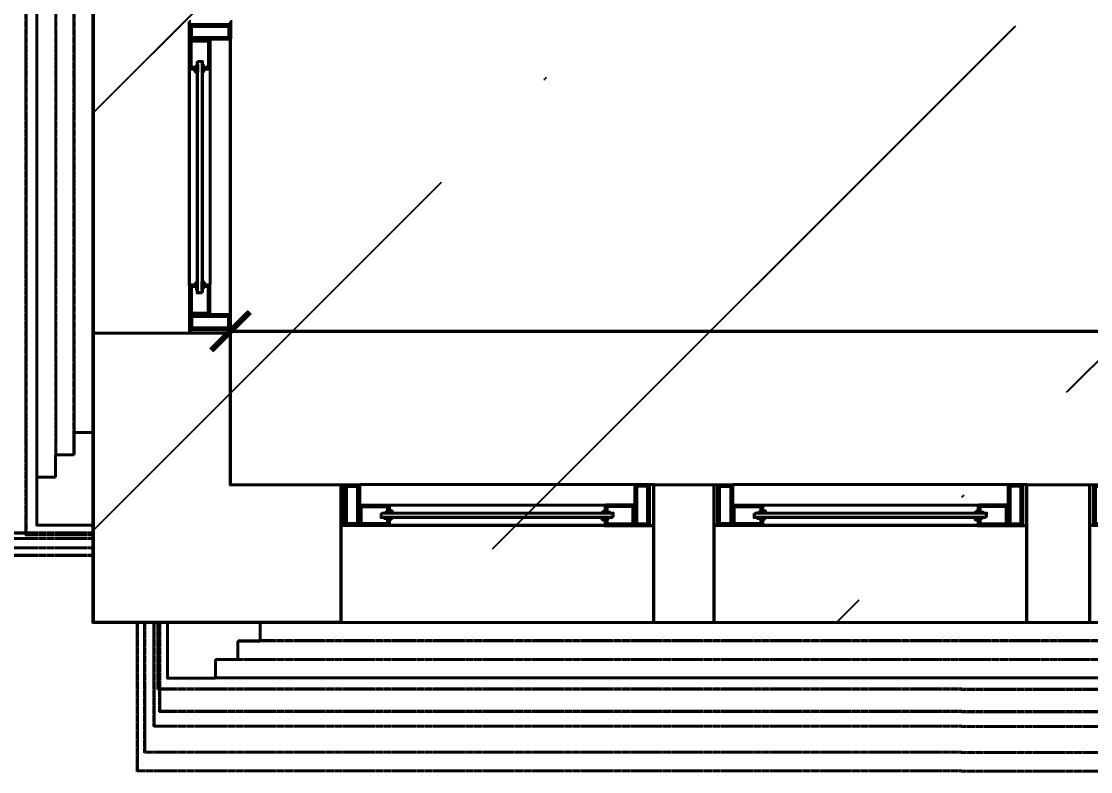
# Model space of a CAD drawing. Header units: inches. Extents: x 4821 to 127877, y 58012 to 433683.
# Drawn here: x 39127 to 42001, y 135061 to 137078 of the extents above; entities that cross this region are included whole.
import ezdxf

# ---------------------------------------------------------------- set-up
doc = ezdxf.new("R2010")
doc.units = ezdxf.units.IN
doc.header["$MEASUREMENT"] = 0
doc.linetypes.add('104-TYPICAL FLOOR$0$HIDDEN', pattern=[0.375, 0.25, -0.125])
for name, color, linetype in [('A-ANNO-DIMS', 90, 'Continuous'), ('A-ELV', 11, 'Continuous'), ('A-LIN-10', 8, 'Continuous'), ('A-WAL-CMU', 7, 'Continuous'), ('A-WALL', 53, 'Continuous'), ('A-WIN', 141, 'Continuous')]:
    doc.layers.add(name, color=color, linetype=linetype)
doc.styles.add('T25-100', font='calibri.ttf', dxfattribs={"width": 0.8, "height": 250})
doc.dimstyles.new('D100', dxfattribs={"dimtxt": 250, "dimasz": 100, "dimexe": 0.18, "dimexo": 0.0625, "dimgap": 90, "dimtad": 1, "dimdec": 0, "dimrnd": 5, "dimzin": 9, "dimdsep": 46, "dimtxsty": 'T25-100', "dimblk": 'ARCHTICK', "dimcen": 90, "dimse1": 1, "dimse2": 1, "dimclrd": 256, "dimclre": 90, "dimclrt": 7, "dimazin": 0, "dimtfac": 200, "dimtdec": 0, "dimtofl": 0, "dimtmove": 2, "dimatfit": 3, "dimldrblk": 'DOT', "dimfxl": 1, "dimtolj": 1, "dimarcsym": 0})

# ---------------------------------------------------------------- blocks, each defined once
blk = doc.blocks.new('nn win')
for points in [[(1073782.3, -1333384.7, 0.506094), (1073772.7, -1333379.1), (1073772.7, -1333381.8), (1073761.4, -1333381.8), (1073761.4, -1333384.7)], [(1074343.1, -1333384.7, -0.506094), (1074352.7, -1333379.1), (1074352.7, -1333381.8), (1074364, -1333381.8), (1074364, -1333384.7)], [(1073782.3, -1333396.7, -0.506094), (1073772.7, -1333402.3), (1073772.7, -1333399.7), (1073761.4, -1333399.7), (1073761.4, -1333396.7)], [(1074343.1, -1333396.7, 0.506094), (1074352.7, -1333402.3), (1074352.7, -1333399.7), (1074364, -1333399.7), (1074364, -1333396.7)]]:
    blk.add_hatch(color=2).paths.add_polyline_path(points)
at = {"color": 2}
for p, q in [((1073652.7, -1333363.2, -517.5), (1073642.7, -1333363.2, -517.5)), ((1074472.7, -1333363.2, -517.5), (1074482.7, -1333363.2, -517.5)), ((1073642.7, -1333473.2, -517.5), (1073652.7, -1333473.2, -517.5)), ((1074482.7, -1333473.2, -517.5), (1074472.7, -1333473.2, -517.5))]:
    blk.add_line(p, q, dxfattribs=at)
for p, q in [((1074352.7, -1333363.2, 517.5), (1073772.7, -1333363.2, -517.5)), ((1073772.7, -1333418.2, -517.5), (1074352.7, -1333418.2, 517.5)), ((1074432.7, -1333473.2, 703), (1073692.7, -1333473.2, -517.5))]:
    blk.add_line(p, q)
at = {"color": 2, "elevation": 1035}
for points in [[(1073652.7, -1333473.2), (1073692.7, -1333473.2), (1073692.7, -1333363.2), (1073692.7, -1333363.2), (1073692.7, -1333363.2), (1073652.7, -1333363.2)], [(1074472.7, -1333473.2), (1074432.7, -1333473.2), (1074432.7, -1333363.2), (1074432.7, -1333363.2), (1074432.7, -1333363.2), (1074472.7, -1333363.2)]]:
    blk.add_lwpolyline(points, close=True, dxfattribs=at)
at = {"color": 9, "elevation": 1035}
for points in [[(1073657.7, -1333468.2), (1073687.7, -1333468.2), (1073687.7, -1333368.2), (1073657.7, -1333368.2)], [(1074467.7, -1333468.2), (1074437.7, -1333468.2), (1074437.7, -1333368.2), (1074467.7, -1333368.2)]]:
    blk.add_lwpolyline(points, close=True, dxfattribs=at)
at = {"color": 2}
for points, elevation in [([(1073772.7, -1333384.7), (1073772.7, -1333363.2), (1073692.7, -1333363.2), (1073692.7, -1333418.2), (1073772.7, -1333418.2), (1073772.7, -1333396.7)], -517.5), ([(1074352.7, -1333384.7), (1074352.7, -1333363.2), (1074432.7, -1333363.2), (1074432.7, -1333418.2), (1074352.7, -1333418.2), (1074352.7, -1333396.7)], 517.5)]:
    blk.add_lwpolyline(points, dxfattribs=dict(at, elevation=elevation))
at = {"color": 9}
for points, elevation in [([(1073768.2, -1333384.7), (1073768.2, -1333367.7), (1073697.2, -1333367.7), (1073697.2, -1333413.7), (1073768.2, -1333413.7), (1073768.2, -1333396.7)], -517.5), ([(1074357.2, -1333384.7), (1074357.2, -1333367.7), (1074428.2, -1333367.7), (1074428.2, -1333413.7), (1074357.2, -1333413.7), (1074357.2, -1333396.7)], 517.5)]:
    blk.add_lwpolyline(points, dxfattribs=dict(at, elevation=elevation))
at = {"color": 2, "elevation": 1035}
for points in [[(1073782.3, -1333384.7, 0.506094), (1073772.7, -1333379.1), (1073772.7, -1333381.8), (1073761.4, -1333381.8), (1073761.4, -1333384.7)], [(1074343.1, -1333384.7, -0.506094), (1074352.7, -1333379.1), (1074352.7, -1333381.8), (1074364, -1333381.8), (1074364, -1333384.7)], [(1073782.3, -1333396.7, -0.506094), (1073772.7, -1333402.3), (1073772.7, -1333399.7), (1073761.4, -1333399.7), (1073761.4, -1333396.7)], [(1074343.1, -1333396.7, 0.506094), (1074352.7, -1333402.3), (1074352.7, -1333399.7), (1074364, -1333399.7), (1074364, -1333396.7)]]:
    blk.add_lwpolyline(points, format="xyb", close=True, dxfattribs=at)
at = {"elevation": 1035}
blk.add_lwpolyline([(1073751.4, -1333396.7), (1074374, -1333396.7), (1074374, -1333384.7), (1073751.4, -1333384.7)], close=True, dxfattribs=at)
blk = doc.blocks.new('kr')
at = {"layer": 'A-ELV'}
blk.add_line((1023877.5, -1333095), (1020301.6, -1333095, 0), dxfattribs=at)
at = {"layer": 'A-ELV', "elevation": 0}
blk.add_lwpolyline([(1020171.6, -1333095), (1020301.6, -1333095), (1020301.6, -1333145), (1020361.6, -1333145), (1020361.6, -1333195), (1020421.6, -1333195), (1020421.6, -1333245), (1020171.6, -1333245), (1020171.6, -1333095)], dxfattribs=at)
at = {"layer": 'A-ELV'}
blk.add_lwpolyline([(1024007.5, -1333095), (1023877.5, -1333095), (1023877.5, -1333145), (1023817.5, -1333145), (1023817.5, -1333195), (1023757.5, -1333195), (1023757.5, -1333245), (1024007.5, -1333245), (1024007.5, -1333095)], dxfattribs=at)
at = {"layer": 'A-LIN-10', "linetype": '104-TYPICAL FLOOR$0$HIDDEN', "ltscale": 0.4}
for p, q in [((1020091.2, -1332845, 0), (1020091.2, -1333245, 0)), ((1022307.5, -1332845), (1020091.2, -1332845, 0)), ((1022307.5, -1332845), (1024087.8, -1332845)), ((1024087.8, -1332845), (1024087.8, -1333245)), ((1020111.2, -1332895, 0), (1020111.2, -1333245, 0)), ((1022307.5, -1332895), (1020111.2, -1332895, 0)), ((1022307.5, -1332895), (1024067.8, -1332895)), ((1024067.8, -1332895), (1024067.8, -1333245)), ((1022307.5, -1332965), (1020136.2, -1332965, 0)), ((1020136.2, -1332965, 0), (1020136.2, -1333245, 0)), ((1022307.5, -1332965), (1024042.8, -1332965)), ((1024042.8, -1332965), (1024042.8, -1333245)), ((1020136.2, -1333005, 0), (1020136.2, -1333245, 0)), ((1022307.5, -1333005), (1020151.2, -1333005, 0)), ((1020151.2, -1333005, 0), (1020151.2, -1333245, 0)), ((1022307.5, -1333005), (1024027.8, -1333005)), ((1024027.8, -1333005), (1024027.8, -1333245)), ((1024042.8, -1333005), (1024042.8, -1333245)), ((1020146.6, -1333065, 0), (1020146.6, -1333245, 0)), ((1022307.5, -1333065), (1020146.6, -1333065, 0)), ((1022307.5, -1333065), (1024032.5, -1333065)), ((1024032.5, -1333065), (1024032.5, -1333245)), ((1020361.6, -1333145, 0), (1023817.5, -1333145)), ((1023757.5, -1333195), (1020421.6, -1333195, 0))]:
    blk.add_line(p, q, dxfattribs=at)
blk = doc.blocks.new('FIRST SLAB EDGE')
at = {"layer": 'A-WAL-CMU'}
for p, q in [((1147497.7, -1737934.8), (1147497.7, -1741934.8)), ((1147867.7, -1741564.8), (1147867.7, -1741158.1)), ((1147867, -1741564.8, 0), (1148164.4, -1741564.8, 0)), ((1149004.5, -1741564.8, 0), (1149167.5, -1741564.8, 0)), ((1150007.5, -1741564.8, 0), (1150177.8, -1741564.8, 0))]:
    blk.add_line(p, q, dxfattribs=at)
for points, elevation in [([(1147867.7, -1741158.1), (1147497.7, -1741158.1)], 1209.3), ([(1148164.4, -1741564.8), (1148164.4, -1741934.8), (1147497, -1741934.8)], 0), ([(1149004.5, -1741564.8), (1149004.4, -1741934.8), (1149167.4, -1741934.8), (1149167.5, -1741564.8)], 0), ([(1150007.5, -1741564.8), (1150007.4, -1741934.8), (1150177.7, -1741934.8), (1150177.8, -1741564.8)], 0)]:
    blk.add_lwpolyline(points, dxfattribs=dict(at, elevation=elevation))
for p, xscale, rotation in [((-185747.3, -717666.7, 2057.5), -1.000000000000004, 90), ((127526.3, -3075179.8, 848.3), -1, 180)]:
    blk.add_blockref('kr', p, dxfattribs=dict(at, xscale=xscale, rotation=rotation))
at = {"layer": 'A-WIN'}
for p, xscale, rotation in [((-185605.5, -666675.4, 1209.3), -1.000000000000004, 90), ((74521.7, -3075038, 0), -1, 180), ((75524.8, -3075038, 0), -1, 180), ((76535.1, -3075038, 0), -1, 180)]:
    blk.add_blockref('nn win', p, dxfattribs=dict(at, xscale=xscale, rotation=rotation))
blk = doc.blocks.new('_ArchTick')
at = {"color": 0, "linetype": 'ByBlock', "const_width": 0.15}
blk.add_lwpolyline([(-0.5, -0.5), (0.5, 0.5)], dxfattribs=at)
blk = doc.blocks.new('*D168')
at = {"layer": 'A-ANNO-DIMS', "lineweight": -2, "transparency": 16777216}
blk.add_line((39690.7, 136246.7), (47417.8, 136246.7), dxfattribs=at)
at = {"layer": 'Defpoints', "color": 0, "transparency": 16777216}
for p in [(47417.8, 136246.7), (39690.7, 136037.6), (47417.8, 136038.9, 0)]:
    blk.add_point(p, dxfattribs=at)
at = {"layer": 'A-ANNO-DIMS', "lineweight": -2, "transparency": 16777216, "xscale": 100, "yscale": 100, "zscale": 100, "rotation": 180}
blk.add_blockref('_ArchTick', (39690.7, 136246.7), dxfattribs=at)
at = {"layer": 'A-ANNO-DIMS', "lineweight": -2, "transparency": 16777216, "xscale": 100, "yscale": 100, "zscale": 100}
blk.add_blockref('_ArchTick', (47417.8, 136246.7), dxfattribs=at)
at = {"layer": 'A-ANNO-DIMS', "color": 7, "transparency": 16777216, "insert": (43554.2, 136464.8), "char_height": 250, "attachment_point": 5, "style": 'T25-100'}
blk.add_mtext('\\A1;7725', dxfattribs=at)
blk = doc.blocks.new('_Dot')
at = {"lineweight": -2}
blk.add_line((-0.5, 0), (-1, 0), dxfattribs=at)
at = {"const_width": 0.5}
blk.add_lwpolyline([(-0.25, 0, 1), (0.25, 0, 1)], format="xyb", close=True, dxfattribs=at)
blk = doc.blocks.new('*D364')
at = {"layer": 'A-ANNO-DIMS', "lineweight": -2, "transparency": 16777216}
blk.add_line((39687.3, 136243.7), (47414.4, 136243.7), dxfattribs=at)
at = {"layer": 'Defpoints', "color": 0, "transparency": 16777216}
for p in [(47414.4, 136243.7), (39687.3, 136034.6), (47414.4, 136035.9, 0)]:
    blk.add_point(p, dxfattribs=at)
at = {"layer": 'A-ANNO-DIMS', "lineweight": -2, "transparency": 16777216, "xscale": 100, "yscale": 100, "zscale": 100, "rotation": 180}
blk.add_blockref('_ArchTick', (39687.3, 136243.7), dxfattribs=at)
at = {"layer": 'A-ANNO-DIMS', "lineweight": -2, "transparency": 16777216, "xscale": 100, "yscale": 100, "zscale": 100}
blk.add_blockref('_ArchTick', (47414.4, 136243.7), dxfattribs=at)
at = {"layer": 'A-ANNO-DIMS', "color": 7, "transparency": 16777216, "insert": (43550.8, 136461.8), "char_height": 250, "attachment_point": 5, "style": 'T25-100'}
blk.add_mtext('\\A1;7725', dxfattribs=at)

msp = doc.modelspace()

# ---------------------------------------------------------------- hatches: boundary and pattern name
at = {"layer": 'A-WALL'}
h = msp.add_hatch(dxfattribs=at)
h.set_pattern_fill('ANSI36', color=5, scale=250)
h.set_pattern_definition([(45, (-1012683.5, -137256.6), (420.9495, 1543.4815), [1984.375, -396.875, 0, -396.875])])
h.paths.add_polyline_path([(47541.6, 149082.4), (41988.3, 149082.4), (41988.1, 147285), (39319, 147285), (39319.2, 135461.2), (47541.6, 135461.2)])
h = msp.add_hatch(dxfattribs=at)
h.set_pattern_fill('ANSI36', color=5, scale=250)
h.set_pattern_definition([(45, (-1012680.1, -137253.6), (420.9495, 1543.4815), [1984.375, -396.875, 0, -396.875])])
h.paths.add_polyline_path([(47545, 149085.4), (41991.7, 149085.4), (41991.5, 147287.9), (39322.4, 147287.9), (39322.6, 135464.2), (47545, 135464.2)])

# ---------------------------------------------------------------- linework, layer by layer
at = {"layer": 'A-WALL', "color": 1, "elevation": 0}
for points in [[(47541, 149082.4), (41987.6, 149082.4), (41987.4, 147285), (39318.4, 147285), (39318.6, 135461.2), (47540.9, 135461.2), (47541, 149082.4)], [(47544.4, 149085.4), (41991, 149085.4), (41990.8, 147287.9), (39321.8, 147287.9), (39322, 135464.2), (47544.3, 135464.2), (47544.4, 149085.4)]]:
    msp.add_lwpolyline(points, dxfattribs=at)

# ---------------------------------------------------------------- block references
at = {"layer": 'A-WAL-CMU'}
for p in [(-1108180.4, 1877396.1), (-1108177, 1877399)]:
    msp.add_blockref('FIRST SLAB EDGE', p, dxfattribs=at)

# ---------------------------------------------------------------- dimensions: what is measured, and where the dimension line sits
at = {"layer": 'A-ANNO-DIMS'}
for base, p1, p2, picture, middle in [((47414.4, 136243.7), (39687.3, 136034.6), (47414.4, 136035.9, 0), '*D364', (43550.8, 136461.8)), ((47417.8, 136246.7), (39690.7, 136037.6), (47417.8, 136038.9, 0), '*D168', (43554.2, 136464.8))]:
    dim = msp.add_linear_dim(base=base, p1=p1, p2=p2, dimstyle='D100', dxfattribs=at)
    dim.commit()
    dim.dimension.update_dxf_attribs({"geometry": picture, "text_midpoint": middle})

doc.saveas('drawing.dxf')
